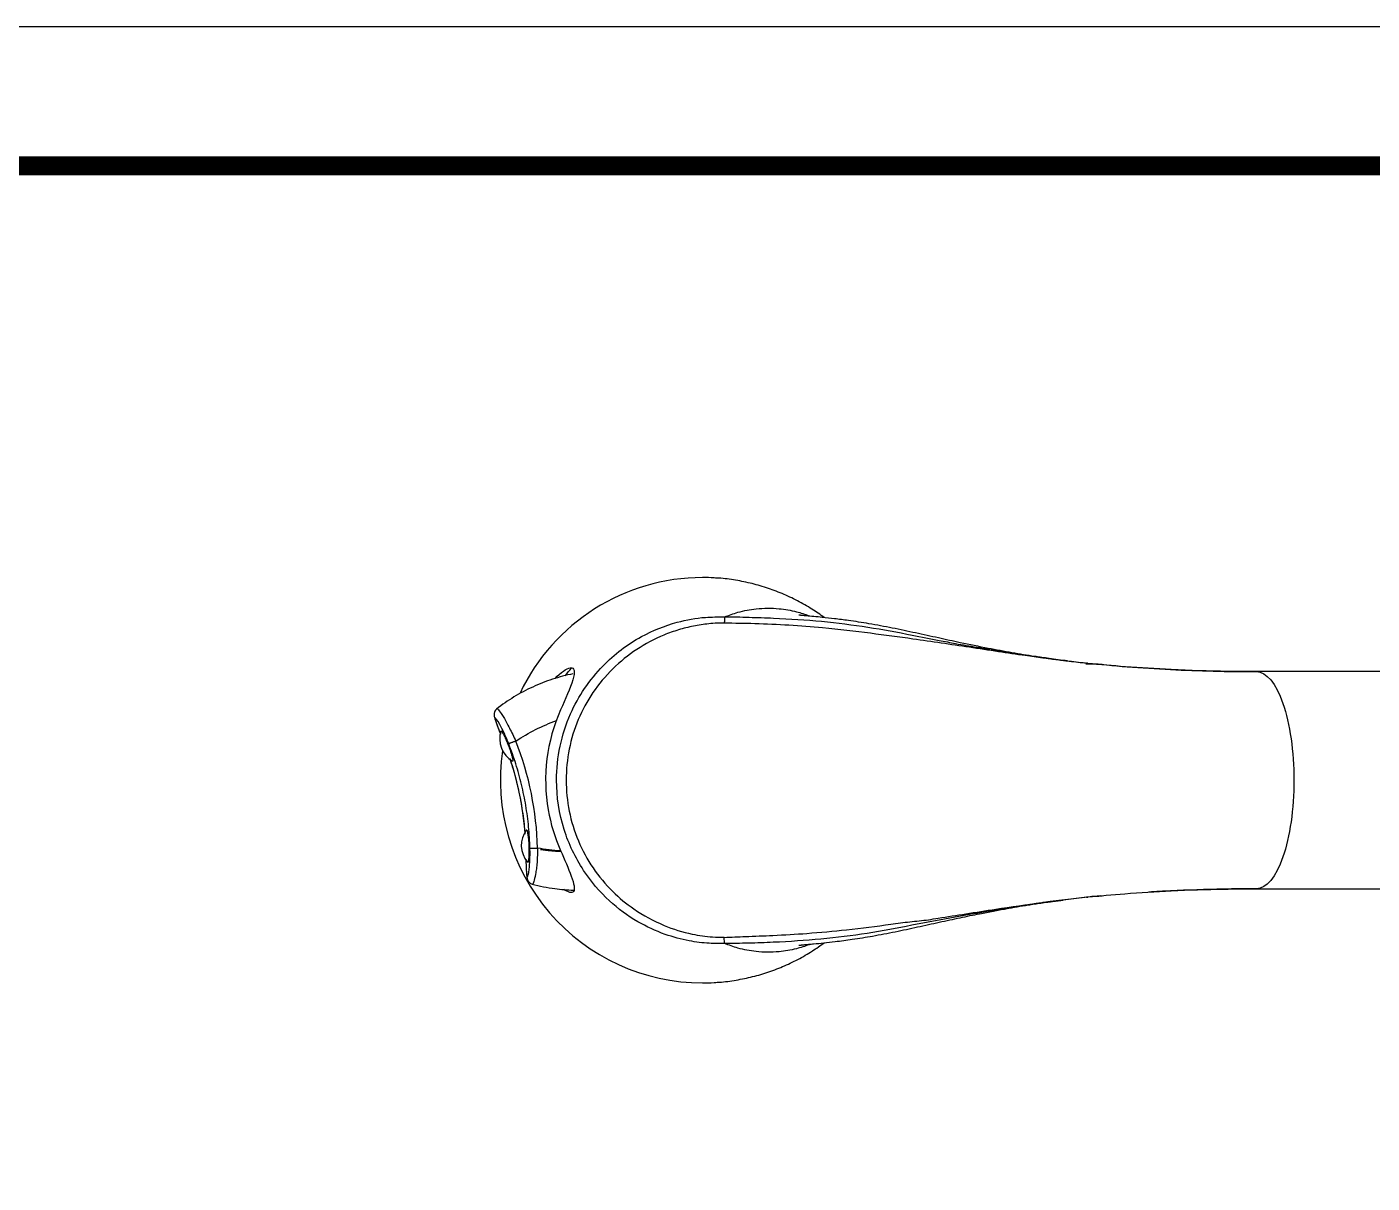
# Model space of a CAD drawing. Extents: x 0 to 1128, y 0 to 827.
# Drawn here: x 385 to 570.9, y 667.1 to 826.8 of the extents above; entities that cross this region are included whole.
import ezdxf

# ---------------------------------------------------------------- set-up
doc = ezdxf.new("R2010")
doc.units = 0
doc.header["$LTSCALE"] = 10
doc.header["$MEASUREMENT"] = 0
doc.layers.get('0').update_dxf_attribs({"linetype": 'CONTINUOUS'})
doc.layers.add('1', color=7, linetype='CONTINUOUS')

msp = doc.modelspace()

# ---------------------------------------------------------------- linework, layer by layer
at = {"ltscale": 0.5}
msp.add_lwpolyline([(0, 0), (1128.4, 0), (1128.4, 826.8), (0, 826.8)], close=True, dxfattribs=at)
at = {"color": 5, "linetype": 'ByBlock', "lineweight": 200, "const_width": 2.6}
msp.add_lwpolyline([(18.14, 35.4), (1110.14, 35.4), (1110.14, 807.6), (18.14, 807.6)], close=True, dxfattribs=at)
at = {"layer": '1', "color": 7, "linetype": 'Continuous'}
for centre, start, end in [((453.83, 728.42), 161.2065, 240.608), ((456.81, 713.72), 142.5284, 221.5304)]:
    msp.add_arc(centre, 3.5, start, end, dxfattribs=at)
for centre, major_axis, ratio, start_param, end_param in [((478.36, 722.72), (0, 28), 0.997684, 0, 1.126163), ((478.36, 722.72), (0, 28), 0.997684, 6.226146, 6.283185), ((478.36, 722.72), (0, 28), 0.997684, 1.424614, 3.141593), ((411.66, 712.09), (1.41, 43.98), 0.998236, 4.77275, 5.117444), ((478.36, 722.72), (0, 28), 0.997684, 3.141593, 3.198927)]:
    msp.add_ellipse(centre, major_axis=major_axis, ratio=ratio, start_param=start_param, end_param=end_param, dxfattribs=at)
for points, knots in [([(495.17, 745.19), (494.62, 745.6), (493.41, 746.42), (491.47, 747.54), (489.36, 748.53), (487.18, 749.34), (484.93, 749.98), (482.64, 750.42), (480.97, 750.64), (480.07, 750.66), (479.96, 750.66)], [0, 0, 0, 0, 0.124879, 0.266161, 0.407915, 0.550078, 0.692578, 0.835333, 0.978258, 1, 1, 1, 1]), ([(481.37, 700.17), (480.67, 700.16), (479.05, 700.15), (476.29, 700.5), (472.93, 701.4), (469.13, 703.16), (465.2, 706.06), (461.58, 710.32), (458.87, 716.01), (457.7, 723.54), (459.42, 731.71), (464.01, 738.48), (469.4, 742.58), (474.38, 744.56), (478.3, 745.29), (480.5, 745.28), (481.38, 745.28)], [0, 0, 0, 0, 0.028992, 0.067582, 0.115776, 0.173572, 0.24096, 0.317924, 0.404445, 0.500492, 0.630432, 0.741814, 0.834527, 0.908492, 0.963655, 1, 1, 1, 1]), ([(481.38, 745.28), (482, 745.51), (483.44, 746.04), (485.97, 746.5), (488.69, 746.53), (491.13, 746.1), (492.54, 745.66), (493.15, 745.42), (493.18, 745.41)], [0, 0, 0, 0, 0.160858, 0.373555, 0.639652, 0.842746, 0.991132, 1, 1, 1, 1]), ([(481.38, 745.28), (481.94, 745.28), (483.07, 745.29), (485.35, 745.22), (489.3, 745.09), (494.85, 744.74), (501.24, 743.92), (506.57, 742.93), (510.57, 742.13), (513.56, 741.55), (516.24, 741.1), (520.13, 740.45), (524.3, 739.78), (527.64, 739.34), (528.91, 739.19), (529.04, 739.17)], [0, 0, 0, 0, 0.032832, 0.065681, 0.131287, 0.262592, 0.393455, 0.524697, 0.606481, 0.656115, 0.721838, 0.787581, 0.919047, 0.991593, 1, 1, 1, 1]), ([(528.72, 739.21), (528.64, 739.22), (528.12, 739.28), (527.14, 739.41), (526.08, 739.56), (525.08, 739.7), (523.99, 739.86), (522.62, 740.07), (520.54, 740.42), (517.63, 740.96), (514.25, 741.65), (510.92, 742.38), (507.79, 743.07), (504.6, 743.75), (501.48, 744.34), (498.81, 744.75), (496.66, 745.02), (495.08, 745.2), (493.77, 745.33), (492.86, 745.41), (492.27, 745.46), (492.01, 745.49), (491.87, 745.51), (491.76, 745.52), (491.66, 745.53), (491.64, 745.53), (491.64, 745.53), (491.64, 745.53)], [0, 0, 0, 0, 0.006312, 0.039809, 0.071925, 0.096231, 0.115318, 0.153773, 0.197079, 0.287254, 0.393017, 0.475814, 0.560827, 0.646472, 0.731098, 0.805123, 0.855234, 0.898047, 0.927512, 0.95365, 0.965756, 0.970932, 0.975824, 0.980734, 0.986065, 0.999345, 1, 1, 1, 1]), ([(481.36, 744.41), (481.03, 744.42), (480.32, 744.42), (478.89, 744.32), (477.1, 744.04), (475.03, 743.53), (471.02, 742.1), (465.57, 738.5), (461.44, 732.5), (459.8, 727.03), (459.37, 722.73), (459.8, 718.42), (461.47, 712.95), (464.66, 708.25), (469.05, 704.64), (472.77, 702.62), (476.51, 701.46), (479.33, 701.04), (480.82, 701.02), (481.36, 701.02)], [0, 0, 0, 0, 0.014335, 0.031426, 0.062655, 0.094063, 0.125475, 0.249857, 0.37404, 0.436638, 0.499676, 0.562716, 0.625514, 0.749759, 0.804963, 0.874632, 0.934519, 0.976256, 1, 1, 1, 1]), ([(531.57, 738.86), (530.72, 738.95), (528.65, 739.17), (525.76, 739.54), (522.5, 739.99), (519.09, 740.5), (513.95, 741.28), (508.17, 742.13), (501.48, 743.04), (494.22, 743.91), (487.36, 744.33), (482.76, 744.4), (481.36, 744.41)], [0, 0, 0, 0, 0.051273, 0.125277, 0.17396, 0.250592, 0.335503, 0.500886, 0.621715, 0.75034, 0.92367, 1, 1, 1, 1]), ([(457.98, 736.78), (458.77, 737.61), (459.56, 738.16), (460.68, 738.34), (460.78, 737.69), (460.08, 735.46), (459.41, 733.96), (458.74, 732.44)], [0, 0, 0, 0, 0.304564, 0.304564, 0.652282, 0.652282, 1, 1, 1, 1]), ([(531.41, 738.91), (533.27, 738.73), (537.09, 738.35), (542.94, 737.99), (547.93, 737.81), (551.4, 737.74), (553.39, 737.73), (554.38, 737.72), (554.88, 737.72)], [0, 0, 0, 0, 0.243747, 0.500018, 0.749998, 0.875032, 0.937529, 1, 1, 1, 1]), ([(554.88, 737.72), (553.55, 737.73), (549.59, 737.75), (543.54, 737.96), (537.12, 738.34), (533.3, 738.7), (531.57, 738.86)], [0, 0, 0, 0, 0.168557, 0.499739, 0.773118, 1, 1, 1, 1]), ([(460.45, 737.42), (459.49, 737.22), (457.6, 736.72), (454.87, 735.65), (452.27, 734.27), (450.67, 733.16), (449.89, 732.56)], [0, 0, 0, 0, 0.249963, 0.499954, 0.749973, 1, 1, 1, 1]), ([(554.88, 737.72), (556.24, 737.72), (557.58, 736.11), (559.5, 730.55), (560.06, 726.65), (560.06, 718.8), (559.5, 714.89), (557.58, 709.34), (556.24, 707.72), (554.88, 707.72)], [0, 0, 0, 0, 0.25, 0.25, 0.5, 0.5, 0.75, 0.75, 1, 1, 1, 1]), ([(449.95, 732.6), (449.87, 732.54), (449.73, 732.4), (449.58, 732.1), (449.54, 731.75), (449.57, 731.52), (449.64, 731.27), (449.78, 730.84), (450.04, 730.16), (450.3, 729.5), (450.45, 729.12), (450.46, 729.1)], [0, 0, 0, 0, 0.061851, 0.119227, 0.217258, 0.304319, 0.419265, 0.57206, 0.763219, 0.989534, 1, 1, 1, 1]), ([(449.95, 732.6), (449.95, 732.61), (450, 732.62), (450.21, 732.4), (450.84, 731.5), (451.67, 729.97), (452.27, 728.74), (452.57, 728.13)], [0, 0, 0, 0, 0.028979, 0.2631, 0.514955, 0.760156, 1, 1, 1, 1]), ([(451.58, 727.77), (451.48, 728.02), (451.27, 728.53), (450.84, 729.48), (450.12, 730.88), (449.51, 731.69), (449.74, 730.87), (450.24, 729.64), (450.44, 729.13), (450.46, 729.08)], [0, 0, 0, 0, 0.07005, 0.142475, 0.283645, 0.563212, 0.842379, 0.984659, 1, 1, 1, 1]), ([(450.55, 729.55), (450.58, 729.53), (450.62, 729.47), (450.74, 729.27), (450.81, 729.14), (450.98, 728.81), (451.07, 728.61), (451.26, 728.18), (451.36, 727.95), (451.54, 727.49), (451.63, 727.25), (451.79, 726.81), (451.86, 726.59), (451.99, 726.19), (452.04, 726.01), (452.11, 725.71), (452.14, 725.59), (452.16, 725.41), (452.16, 725.36), (452.14, 725.35), (452.13, 725.36), (452.13, 725.36)], [0, 0, 0, 0, 0.111108, 0.111108, 0.222327, 0.222327, 0.333018, 0.333018, 0.440425, 0.440425, 0.545174, 0.545174, 0.649078, 0.649078, 0.754215, 0.754215, 0.862088, 0.862088, 0.973077, 0.973077, 1, 1, 1, 1]), ([(454.51, 713.32), (454.46, 714.3), (454.37, 716.28), (453.97, 719.22), (453.38, 722.12), (452.6, 724.99), (451.92, 726.84), (451.58, 727.77)], [0, 0, 0, 0, 0.2, 0.4, 0.6, 0.8, 1, 1, 1, 1]), ([(451.71, 725.72), (451.8, 725.47), (452.19, 724.28), (452.78, 722.12), (453.37, 719.22), (453.68, 716.92), (453.78, 715.61), (453.8, 715.27)], [0, 0, 0, 0, 0.074347, 0.351553, 0.628759, 0.905965, 1, 1, 1, 1]), ([(451.73, 725.72), (452.01, 724.86), (452.75, 722.39), (453.46, 718.89), (453.74, 716.26), (453.82, 715.28)], [0, 0, 0, 0, 0.255812, 0.724054, 1, 1, 1, 1]), ([(454.05, 715.87), (454.06, 715.88), (454.07, 715.88), (454.11, 715.82), (454.13, 715.73), (454.18, 715.49), (454.21, 715.33), (454.26, 714.94), (454.29, 714.72), (454.33, 714.25), (454.34, 714), (454.36, 713.5), (454.37, 713.25), (454.37, 712.78), (454.37, 712.56), (454.35, 712.15), (454.34, 711.97), (454.31, 711.67), (454.29, 711.56), (454.26, 711.43), (454.25, 711.4), (454.24, 711.38)], [0, 0, 0, 0, 0.071817, 0.071817, 0.184359, 0.184359, 0.296109, 0.296109, 0.405217, 0.405217, 0.511048, 0.511048, 0.614504, 0.614504, 0.717496, 0.717496, 0.822037, 0.822037, 0.929445, 0.929445, 1, 1, 1, 1]), ([(453.95, 711.81), (453.95, 711.78), (453.96, 711.26), (454, 709.93), (454.11, 709.01), (454.37, 709.93), (454.5, 711.47), (454.53, 712.5), (454.52, 713.05), (454.51, 713.32)], [0, 0, 0, 0, 0.007845, 0.150445, 0.431944, 0.713844, 0.857051, 0.929291, 1, 1, 1, 1]), ([(455.57, 713.34), (455.56, 713), (455.54, 712.32), (455.49, 711.35), (455.41, 710.46), (455.23, 709.48), (455.03, 708.61), (454.93, 708.34), (454.88, 708.35), (454.88, 708.35)], [0, 0, 0, 0, 0.123481, 0.246951, 0.370709, 0.49512, 0.731254, 0.988041, 1, 1, 1, 1]), ([(458.73, 713.02), (459.29, 711.75), (459.84, 710.51), (460.6, 708.44), (460.77, 707.64), (460.32, 707.06), (459.79, 707.22), (459.17, 707.63)], [0, 0, 0, 0, 0.345267, 0.345267, 0.690534, 0.690534, 1, 1, 1, 1]), ([(454.01, 710.1), (454.02, 710.06), (454.03, 709.83), (454.05, 709.51), (454.1, 709.22), (454.16, 708.98), (454.34, 708.67), (454.6, 708.45), (454.78, 708.38), (454.88, 708.35)], [0, 0, 0, 0, 0.051131, 0.300479, 0.490671, 0.637727, 0.802142, 0.897505, 1, 1, 1, 1]), ([(454.81, 708.36), (455.85, 708.09), (457.74, 707.72), (459.67, 707.56), (460.53, 707.53)], [0, 0, 0, 0, 0.553506, 1, 1, 1, 1]), ([(525.27, 705.83), (525.45, 705.86), (525.99, 705.94), (527.04, 706.08), (528.97, 706.32), (530.54, 706.48), (531.58, 706.59)], [0, 0, 0, 0, 0.083334, 0.250022, 0.499998, 1, 1, 1, 1]), ([(531.42, 706.54), (530.47, 706.43), (529.46, 706.33), (528.45, 706.2), (528.39, 706.2)], [0, 0, 0, 0, 0.943525, 1, 1, 1, 1]), ([(531.58, 706.59), (533.28, 706.75), (537.1, 707.1), (543.36, 707.48), (549.43, 707.69), (553.39, 707.71), (554.88, 707.72)], [0, 0, 0, 0, 0.222996, 0.500125, 0.81186, 1, 1, 1, 1]), ([(554.88, 707.72), (553.35, 707.71), (549.37, 707.69), (544.42, 707.51), (541.01, 707.33), (540.02, 707.26)], [0, 0, 0, 0, 0.305328, 0.797094, 1, 1, 1, 1]), ([(481.36, 701.01), (482.33, 701.05), (484.58, 701.15), (488.41, 701.28), (493.12, 701.56), (498.6, 702.05), (503.29, 702.67), (507.02, 703.19), (509.15, 703.37), (511.74, 703.8), (514.82, 704.27), (519.58, 705.04), (523.13, 705.53), (525.27, 705.83)], [0, 0, 0, 0, 0.060184, 0.139896, 0.239237, 0.358592, 0.498462, 0.561487, 0.623882, 0.656981, 0.749298, 0.848547, 1, 1, 1, 1]), ([(528.39, 706.2), (527.33, 706.07), (525.18, 705.78), (522.08, 705.31), (518.07, 704.64), (513.28, 703.85), (507.29, 702.67), (501.16, 701.51), (494.78, 700.7), (489.24, 700.36), (484.74, 700.19), (482.48, 700.17), (481.37, 700.16)], [0, 0, 0, 0, 0.06831, 0.138676, 0.201885, 0.335508, 0.469092, 0.602728, 0.735522, 0.867424, 0.934538, 1, 1, 1, 1]), ([(491.64, 699.91), (491.64, 699.91), (491.65, 699.91), (491.72, 699.92), (491.88, 699.94), (492.04, 699.96), (492.24, 699.98), (492.59, 700.01), (493.08, 700.06), (493.96, 700.14), (495.18, 700.26), (496.94, 700.45), (499.2, 700.75), (501.97, 701.2), (504.99, 701.78), (508.05, 702.44), (511.04, 703.1), (513.89, 703.72), (516.37, 704.23), (518.48, 704.64), (520.22, 704.96), (521.77, 705.24), (523.1, 705.45), (524.21, 705.62), (525.12, 705.75), (525.92, 705.87), (526.57, 705.96), (527.16, 706.03), (527.72, 706.11), (528.06, 706.15), (528.16, 706.17)], [0, 0, 0, 0, 0.008508, 0.020629, 0.025841, 0.031081, 0.036692, 0.042955, 0.057718, 0.073847, 0.109458, 0.150339, 0.212717, 0.287093, 0.370257, 0.453533, 0.535963, 0.616084, 0.690874, 0.743459, 0.791704, 0.835668, 0.875104, 0.897318, 0.919157, 0.944382, 0.958578, 0.974084, 0.992311, 1, 1, 1, 1]), ([(479.96, 694.78), (480.1, 694.79), (481.02, 694.81), (482.71, 695.04), (485, 695.48), (487.25, 696.12), (489.43, 696.94), (491.53, 697.94), (493.45, 699.05), (494.63, 699.86), (495.16, 700.25)], [0, 0, 0, 0, 0.025917, 0.168954, 0.311798, 0.454367, 0.596584, 0.738379, 0.879694, 1, 1, 1, 1]), ([(493.19, 700.04), (493.15, 700.03), (492.53, 699.79), (491.12, 699.34), (488.68, 698.92), (485.96, 698.94), (483.44, 699.41), (481.99, 699.94), (481.37, 700.17)], [0, 0, 0, 0, 0.00992, 0.158472, 0.361104, 0.626418, 0.83887, 1, 1, 1, 1])]:
    msp.add_open_spline(points, degree=3, knots=knots, dxfattribs=at)
for points, weights in [([(481.38, 745.28), (481.38, 745.04), (481.36, 744.41)], [0.999974801727, 0.961051371042, 1]), ([(531.57, 738.86), (531.5, 738.9), (531.42, 738.91)], [1, 0.997654805328, 1]), ([(452.57, 728.13), (451.65, 727.77), (451.58, 727.77)], [1, 0.710001365753, 1]), ([(454.51, 713.32), (454.58, 713.31), (455.57, 713.34)], [1, 0.710001365753, 1]), ([(531.42, 706.54), (531.5, 706.55), (531.58, 706.59)], [1, 0.99756160732, 1])]:
    msp.add_rational_spline(points, weights, degree=2, dxfattribs=at)
for points, degree in [([(459.38, 737.15), (459.65, 737.51), (459.93, 737.86), (460.23, 738.2)], 3), ([(529.04, 739.17), (529.83, 739.08), (530.62, 738.99), (531.42, 738.91)], 3), ([(533.79, 738.67), (532.54, 738.79), (531.3, 738.77)], 2), ([(612.21, 737.72), (554.88, 737.72)], 1), ([(458.74, 732.44), (456.82, 728.1), (456.22, 723.3), (457.03, 718.62)], 3), ([(452.57, 728.13), (454.32, 729.3), (456.22, 730.26), (458.2, 730.98)], 3), ([(450.52, 729.55), (450.52, 729.56), (450.53, 729.56), (450.55, 729.55)], 3), ([(457.03, 718.62), (457.37, 716.69), (457.94, 714.82), (458.73, 713.02)], 3), ([(458.74, 712.95), (457.67, 713.02), (456.62, 713.15), (455.57, 713.35)], 3), ([(455.98, 713.17), (457.35, 712.96), (458.73, 712.9)], 2), ([(454.24, 711.38), (454.23, 711.37), (454.22, 711.37), (454.21, 711.38)], 3), ([(533.37, 706.73), (532.72, 706.67), (532.06, 706.6), (531.41, 706.54)], 3), ([(532.15, 706.68), (532.86, 706.69), (533.58, 706.76)], 2), ([(554.88, 707.72), (612.21, 707.72)], 1), ([(481.37, 700.17), (481.37, 700.32), (481.37, 700.62), (481.36, 701.02)], 3)]:
    msp.add_open_spline(points, degree=degree, dxfattribs=at)

doc.saveas('drawing.dxf')
